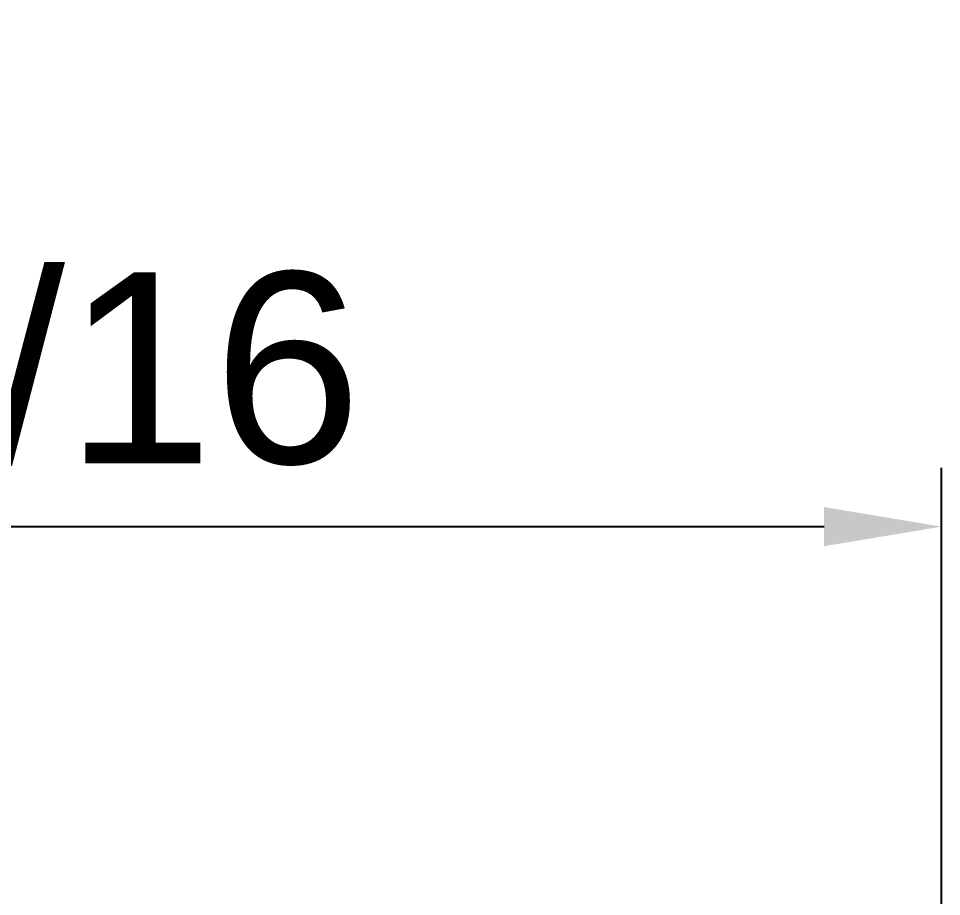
# Model space of a CAD drawing. Header units: inches. Extents: x -10 to 169, y -3 to 129.
# Drawn here: x 146.81 to 154.67, y 114.63 to 122.1 of the extents above; entities that cross this region are included whole.
import ezdxf

# ---------------------------------------------------------------- set-up
doc = ezdxf.new("R2010")
doc.units = ezdxf.units.IN
doc.layers.add('ZANO_W', color=1, linetype='Continuous', lineweight=0)
doc.styles.get("Standard").update_dxf_attribs({"font": 'arial.ttf'})
doc.dimstyles.new('amerykanie', dxfattribs={"dimtxt": 50, "dimasz": 50, "dimexe": 0.5, "dimexo": 0.5, "dimgap": 1, "dimtad": 1, "dimdec": 0, "dimzin": 0, "dimlunit": 5, "dimtxsty": 'Standard', "dimcen": 0.09, "dimclrd": 1, "dimclre": 1, "dimclrt": 1, "dimazin": 0, "dimtfac": 1, "dimtdec": 0, "dimtmove": 0, "dimatfit": 3, "dimfxl": 1, "dimtzin": 0, "dimarcsym": 1})

# ---------------------------------------------------------------- blocks, each defined once
blk = doc.blocks.new('*D357')
at = {"layer": 'ZANO_W', "color": 1, "lineweight": -2}
for p, q in [((137.2207, 121.6007), (137.2207, 117.2768)), ((154.6675, 112.6426), (154.6675, 118.2768)), ((138.2207, 117.7768), (153.6675, 117.7768))]:
    blk.add_line(p, q, dxfattribs=at)
at = {"layer": 'ZANO_W', "color": 1}
for points in [[(138.2207, 117.9434), (138.2207, 117.6101), (137.2207, 117.7768)], [(153.6675, 117.6101), (153.6675, 117.9434), (154.6675, 117.7768)]]:
    blk.add_solid(points, dxfattribs=at)
at = {"layer": 'ZANO_W', "color": 1, "insert": (145.9441, 119.117), "char_height": 1.625, "attachment_point": 5}
blk.add_mtext('17 7/16', dxfattribs=at)

msp = doc.modelspace()

# ---------------------------------------------------------------- dimensions: what is measured, and where the dimension line sits
at = {"layer": 'ZANO_W'}
dim = msp.add_linear_dim(base=(154.66747, 117.77675), p1=(137.2207, 122.1007), p2=(154.66747, 112.14261), dimstyle='amerykanie', override={"dimtxt": 1.625, "dimasz": 1, "dimgap": 0.5, "dimdec": 4, "dimaunit": 1, "dimadec": 1, "dimtdec": 4, "dimtmove": 1, "dimfrac": 2}, dxfattribs=at)
dim.commit()
dim.dimension.update_dxf_attribs({"geometry": '*D357', "text_midpoint": (145.94408, 119.11696)})

doc.saveas('drawing.dxf')
